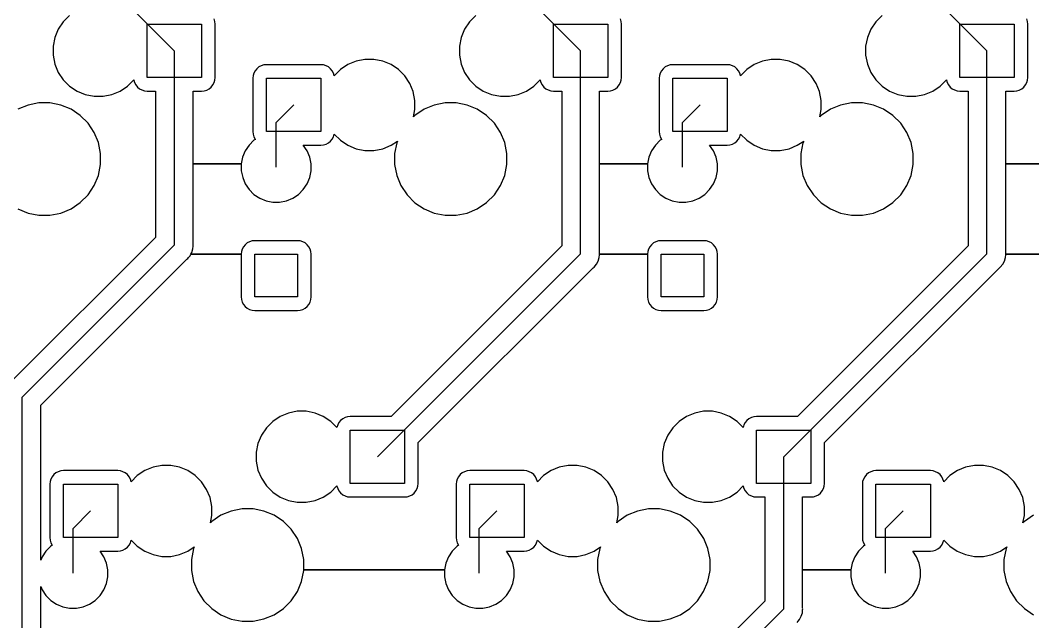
# Model space of a CAD drawing. Extents: x -29462 to 42578, y -23213 to 32194.
# Drawn here: x 9648 to 14922, y -19381 to -16245 of the extents above; entities that cross this region are included whole.
import ezdxf

# ---------------------------------------------------------------- set-up
doc = ezdxf.new("R2010")
doc.units = 0

msp = doc.modelspace()

# ---------------------------------------------------------------- linework, layer by layer
at = {"layer": 'Layer 1'}
for p, q in [((9920.95, -15874.8), (10450.116, -16403.966)), ((12566.8, -16404), (12037.6, -15874.8)), ((14154.3, -15874.8), (14683.466, -16403.966)), ((9904.6534, -16219.74487), (9871.6052, -16252.79307)), ((10661.44533, -16251.2711), (10657.40956, -16237.9784)), ((12021.2534, -16219.74487), (11988.2052, -16252.79307)), ((12778.14533, -16251.2711), (12774.10956, -16237.9784)), ((14137.9534, -16219.74487), (14104.9052, -16252.79307)), ((14894.84533, -16251.2711), (14890.80956, -16237.9784)), ((9845.6408, -16291.65507), (9827.7761, -16334.83507)), ((9871.6052, -16252.79307), (9845.6408, -16291.65507)), ((10308.6, -16542.9), (10308.6, -16265.1)), ((10308.6, -16265.1), (10591.9, -16265.1)), ((10591.9, -16265.1), (10591.9, -16542.9)), ((10662.8, -16265.1), (10661.44533, -16251.2711)), ((10662.79424, -16542.90576), (10662.8, -16265.1)), ((11962.2408, -16291.65507), (11944.3761, -16334.83507)), ((11988.2052, -16252.79307), (11962.2408, -16291.65507)), ((12425.3, -16542.9), (12425.3, -16265.1)), ((12425.3, -16265.1), (12708.6, -16265.1)), ((12708.6, -16265.1), (12708.6, -16542.9)), ((12779.5, -16265.1), (12778.14533, -16251.2711)), ((12779.49424, -16542.90576), (12779.5, -16265.1)), ((14078.9408, -16291.65507), (14061.0761, -16334.83507)), ((14104.9052, -16252.79307), (14078.9408, -16291.65507)), ((14541.9, -16542.9), (14541.9, -16265.1)), ((14541.9, -16265.1), (14825.3, -16265.1)), ((14825.3, -16265.1), (14825.3, -16542.9)), ((14896.2, -16265.1), (14894.84533, -16251.2711)), ((14896.19424, -16542.90576), (14896.2, -16265.1)), ((9827.7761, -16334.83507), (9818.66033, -16380.66797)), ((11944.3761, -16334.83507), (11935.26033, -16380.66797)), ((14061.0761, -16334.83507), (14051.96033, -16380.66797)), ((9818.66033, -16380.66797), (9818.62, -16427.4)), ((10450.1, -16404), (10450.1, -17417.5)), ((11935.26033, -16380.66797), (11935.3, -16427.4)), ((12566.8, -17462.3), (12566.8, -16404)), ((14051.96033, -16380.66797), (14051.9, -16427.4)), ((14683.4, -17462.3), (14683.4, -16404)), ((9818.62, -16427.4), (9827.73577, -16473.2329)), ((11443.6, -16449), (11397.7671, -16458.11577)), ((11490.33213, -16449.03203), (11443.6, -16449)), ((11536.16503, -16458.1478), (11490.33213, -16449.03203)), ((11935.3, -16427.4), (11944.41577, -16473.2329)), ((13560.2, -16449), (13514.3671, -16458.11577)), ((13606.93213, -16449.03203), (13560.2, -16449)), ((13652.76503, -16458.1478), (13606.93213, -16449.03203)), ((14051.9, -16427.4), (14061.01577, -16473.2329)), ((9827.73577, -16473.2329), (9845.60047, -16516.4129)), ((10871.84375, -16508.02424), (10865.2962, -16520.27264)), ((10880.6773, -16497.27154), (10871.84375, -16508.02424)), ((10891.4017, -16488.43799), (10880.6773, -16497.27154)), ((10903.6784, -16481.89044), (10891.4017, -16488.43799)), ((10916.9711, -16477.85467), (10903.6784, -16481.89044)), ((10930.8, -16476.5), (10916.9711, -16477.85467)), ((11214.181606, -16476.431975), (10930.8, -16476.5)), ((11228.010506, -16477.786645), (11214.181606, -16476.431975)), ((11241.331406, -16481.822415), (11228.010506, -16477.786645)), ((11253.579806, -16488.369965), (11241.331406, -16481.822415)), ((11264.332506, -16497.203515), (11253.579806, -16488.369965)), ((11273.137836, -16507.956215), (11264.332506, -16497.203515)), ((11279.685386, -16520.204615), (11273.137836, -16507.956215)), ((11315.7534, -16501.94487), (11283.7776, -16533.94887)), ((11354.6154, -16476.00867), (11315.7534, -16501.94487)), ((11397.7671, -16458.11577), (11354.6154, -16476.00867)), ((11579.34503, -16476.0407), (11536.16503, -16458.1478)), ((11618.17873, -16501.9769), (11579.34503, -16476.0407)), ((11651.22693, -16535.0251), (11618.17873, -16501.9769)), ((11944.41577, -16473.2329), (11962.28047, -16516.4129)), ((12988.54375, -16508.02424), (12981.9962, -16520.27264)), ((12997.3773, -16497.27154), (12988.54375, -16508.02424)), ((13008.1017, -16488.43799), (12997.3773, -16497.27154)), ((13020.3784, -16481.89044), (13008.1017, -16488.43799)), ((13033.6711, -16477.85467), (13020.3784, -16481.89044)), ((13047.5, -16476.5), (13033.6711, -16477.85467)), ((13330.781606, -16476.431975), (13047.5, -16476.5)), ((13344.610506, -16477.786645), (13330.781606, -16476.431975)), ((13357.931406, -16481.822415), (13344.610506, -16477.786645)), ((13370.179806, -16488.369965), (13357.931406, -16481.822415)), ((13380.932506, -16497.203515), (13370.179806, -16488.369965)), ((13389.737836, -16507.956215), (13380.932506, -16497.203515)), ((13396.285386, -16520.204615), (13389.737836, -16507.956215)), ((13432.3534, -16501.94487), (13400.3776, -16533.94887)), ((13471.2154, -16476.00867), (13432.3534, -16501.94487)), ((13514.3671, -16458.11577), (13471.2154, -16476.00867)), ((13695.94503, -16476.0407), (13652.76503, -16458.1478)), ((13734.77873, -16501.9769), (13695.94503, -16476.0407)), ((13767.82693, -16535.0251), (13734.77873, -16501.9769)), ((14061.01577, -16473.2329), (14078.88047, -16516.4129)), ((9845.60047, -16516.4129), (9871.56487, -16555.2749)), ((9871.56487, -16555.2749), (9904.61307, -16588.2949)), ((10207.0466, -16588.22693), (10239.0224, -16556.25113)), ((10239.0224, -16556.25113), (10239.078844, -16556.702685)), ((10239.078844, -16556.702685), (10243.114614, -16569.995385)), ((10591.9, -16542.9), (10308.6, -16542.9)), ((10657.4038, -16570.02736), (10661.43957, -16556.73466)), ((10661.43957, -16556.73466), (10662.79424, -16542.90576)), ((10859.90576, -16547.39424), (10859.9, -16825.1)), ((10861.26043, -16533.56534), (10859.90576, -16547.39424)), ((10865.2962, -16520.27264), (10861.26043, -16533.56534)), ((10930.8, -16825.1), (10930.8, -16547.3)), ((10930.8, -16547.3), (11214.1, -16547.3)), ((11214.1, -16547.3), (11214.1, -16825.1)), ((11283.721156, -16533.497315), (11279.685386, -16520.204615)), ((11283.7776, -16533.94887), (11283.721156, -16533.497315)), ((11677.19133, -16573.8871), (11651.22693, -16535.0251)), ((11962.28047, -16516.4129), (11988.24487, -16555.2749)), ((11988.24487, -16555.2749), (12021.29307, -16588.2949)), ((12323.7466, -16588.22693), (12355.7224, -16556.25113)), ((12355.7224, -16556.25113), (12355.778844, -16556.702685)), ((12355.778844, -16556.702685), (12359.814614, -16569.995385)), ((12708.6, -16542.9), (12425.3, -16542.9)), ((12774.1038, -16570.02736), (12778.13957, -16556.73466)), ((12778.13957, -16556.73466), (12779.49424, -16542.90576)), ((12976.60576, -16547.39424), (12976.6, -16825.1)), ((12977.96043, -16533.56534), (12976.60576, -16547.39424)), ((12981.9962, -16520.27264), (12977.96043, -16533.56534)), ((13047.5, -16825.1), (13047.5, -16547.3)), ((13047.5, -16547.3), (13330.8, -16547.3)), ((13330.8, -16547.3), (13330.8, -16825.1)), ((13400.321156, -16533.497315), (13396.285386, -16520.204615)), ((13400.3776, -16533.94887), (13400.321156, -16533.497315)), ((13793.79133, -16573.8871), (13767.82693, -16535.0251)), ((14078.88047, -16516.4129), (14104.84487, -16555.2749)), ((14104.84487, -16555.2749), (14137.89307, -16588.2949)), ((14440.3466, -16588.22693), (14472.3224, -16556.25113)), ((14472.3224, -16556.25113), (14472.378844, -16556.702685)), ((14472.378844, -16556.702685), (14476.414614, -16569.995385)), ((14825.3, -16542.9), (14541.9, -16542.9)), ((14890.8038, -16570.02736), (14894.83957, -16556.73466)), ((14894.83957, -16556.73466), (14896.19424, -16542.90576)), ((9904.61307, -16588.2949), (9943.47507, -16614.2593)), ((9943.47507, -16614.2593), (9986.62677, -16632.1522)), ((10125.0329, -16632.08423), (10168.2129, -16614.19133)), ((10168.2129, -16614.19133), (10207.0466, -16588.22693)), ((10243.114614, -16569.995385), (10249.662164, -16582.243785)), ((10249.662164, -16582.243785), (10258.467494, -16592.996485)), ((10258.467494, -16592.996485), (10269.220194, -16601.801815)), ((10269.220194, -16601.801815), (10281.468594, -16608.377585)), ((10281.468594, -16608.377585), (10294.789494, -16612.413355)), ((10294.789494, -16612.413355), (10308.618394, -16613.768025)), ((10308.618394, -16613.768025), (10351.9, -16613.8)), ((10351.9, -16613.8), (10351.9, -17376.9)), ((10548.6, -16993.9), (10548.6, -16613.8)), ((10548.6, -16613.8), (10591.9, -16613.8)), ((10591.9, -16613.8), (10605.7289, -16612.44533)), ((10605.7289, -16612.44533), (10619.0216, -16608.40956)), ((10619.0216, -16608.40956), (10631.2983, -16601.83379)), ((10631.2983, -16601.83379), (10642.0227, -16593.02846)), ((10642.0227, -16593.02846), (10650.85625, -16582.27576)), ((10650.85625, -16582.27576), (10657.4038, -16570.02736)), ((11695.08423, -16617.0671), (11677.19133, -16573.8871)), ((12021.29307, -16588.2949), (12060.15507, -16614.2593)), ((12060.15507, -16614.2593), (12103.30677, -16632.1522)), ((12241.7329, -16632.08423), (12284.9129, -16614.19133)), ((12284.9129, -16614.19133), (12323.7466, -16588.22693)), ((12359.814614, -16569.995385), (12366.362164, -16582.243785)), ((12366.362164, -16582.243785), (12375.167494, -16592.996485)), ((12375.167494, -16592.996485), (12385.920194, -16601.801815)), ((12385.920194, -16601.801815), (12398.168594, -16608.377585)), ((12398.168594, -16608.377585), (12411.489494, -16612.413355)), ((12411.489494, -16612.413355), (12425.318394, -16613.768025)), ((12425.318394, -16613.768025), (12468.6, -16613.8)), ((12468.6, -16613.8), (12468.6, -17421.6)), ((12665.3, -16993.9), (12665.3, -16613.8)), ((12665.3, -16613.8), (12708.6, -16613.8)), ((12708.6, -16613.8), (12722.4289, -16612.44533)), ((12722.4289, -16612.44533), (12735.7216, -16608.40956)), ((12735.7216, -16608.40956), (12747.9983, -16601.83379)), ((12747.9983, -16601.83379), (12758.7227, -16593.02846)), ((12758.7227, -16593.02846), (12767.55625, -16582.27576)), ((12767.55625, -16582.27576), (12774.1038, -16570.02736)), ((13811.68423, -16617.0671), (13793.79133, -16573.8871)), ((14137.89307, -16588.2949), (14176.75507, -16614.2593)), ((14176.75507, -16614.2593), (14219.90677, -16632.1522)), ((14358.3329, -16632.08423), (14401.5129, -16614.19133)), ((14401.5129, -16614.19133), (14440.3466, -16588.22693)), ((14476.414614, -16569.995385), (14482.962164, -16582.243785)), ((14482.962164, -16582.243785), (14491.767494, -16592.996485)), ((14491.767494, -16592.996485), (14502.520194, -16601.801815)), ((14502.520194, -16601.801815), (14514.768594, -16608.377585)), ((14514.768594, -16608.377585), (14528.089494, -16612.413355)), ((14528.089494, -16612.413355), (14541.918394, -16613.768025)), ((14541.918394, -16613.768025), (14585.3, -16613.8)), ((14585.3, -16613.8), (14585.3, -17421.6)), ((14781.9, -16993.9), (14781.9, -16613.8)), ((14781.9, -16613.8), (14825.3, -16613.8)), ((14825.3, -16613.8), (14839.1289, -16612.44533)), ((14839.1289, -16612.44533), (14852.4216, -16608.40956)), ((14852.4216, -16608.40956), (14864.6983, -16601.83379)), ((14864.6983, -16601.83379), (14875.4227, -16593.02846)), ((14875.4227, -16593.02846), (14884.25625, -16582.27576)), ((14884.25625, -16582.27576), (14890.8038, -16570.02736)), ((9986.62677, -16632.1522), (10032.45967, -16641.26797)), ((10032.45967, -16641.26797), (10079.2, -16641.2)), ((10079.2, -16641.2), (10125.0329, -16632.08423)), ((11704.2, -16662.9), (11695.08423, -16617.0671)), ((11704.14592, -16709.62314), (11704.2, -16662.9)), ((12103.30677, -16632.1522), (12149.13967, -16641.26797)), ((12149.13967, -16641.26797), (12195.9, -16641.2)), ((12195.9, -16641.2), (12241.7329, -16632.08423)), ((13820.8, -16662.9), (13811.68423, -16617.0671)), ((13820.84592, -16709.62314), (13820.8, -16662.9)), ((14219.90677, -16632.1522), (14265.73967, -16641.26797)), ((14265.73967, -16641.26797), (14312.5, -16641.2)), ((14312.5, -16641.2), (14358.3329, -16632.08423)), ((9688.2027, -16686.9607), (9634.9192, -16709.0305)), ((9744.76, -16675.7), (9688.2027, -16686.9607)), ((9802.4659, -16675.6377), (9744.76, -16675.7)), ((9859.0232, -16686.8984), (9802.4659, -16675.6377)), ((9912.3067, -16708.9682), (9859.0232, -16686.8984)), ((9960.2562, -16741.0004), (9912.3067, -16708.9682)), ((10981, -16777.4), (11072.4399, -16686.2423)), ((11696.46948, -16748.23114), (11704.14592, -16709.62314)), ((11751.5592, -16709.0305), (11703.6097, -16741.0627)), ((11804.8427, -16686.9607), (11751.5592, -16709.0305)), ((11861.4, -16675.7), (11804.8427, -16686.9607)), ((11919.0659, -16675.6377), (11861.4, -16675.7)), ((11975.6232, -16686.8984), (11919.0659, -16675.6377)), ((12028.9067, -16708.9682), (11975.6232, -16686.8984)), ((12076.8562, -16741.0004), (12028.9067, -16708.9682)), ((13097.6, -16777.4), (13189.0399, -16686.2423)), ((13813.16948, -16748.23114), (13820.84592, -16709.62314)), ((13868.2592, -16709.0305), (13820.3097, -16741.0627)), ((13921.5427, -16686.9607), (13868.2592, -16709.0305)), ((13978.1, -16675.7), (13921.5427, -16686.9607)), ((14035.7659, -16675.6377), (13978.1, -16675.7)), ((14092.3232, -16686.8984), (14035.7659, -16675.6377)), ((14145.6067, -16708.9682), (14092.3232, -16686.8984)), ((14193.5562, -16741.0004), (14145.6067, -16708.9682)), ((10001.0373, -16781.7815), (9960.2562, -16741.0004)), ((11703.6097, -16741.0627), (11696.46948, -16748.23114)), ((12117.6373, -16781.7815), (12076.8562, -16741.0004)), ((13820.3097, -16741.0627), (13813.16948, -16748.23114)), ((14234.3373, -16781.7815), (14193.5562, -16741.0004)), ((10033.0695, -16829.7592), (10001.0373, -16781.7815)), ((10859.9, -16825.1), (10861.25467, -16838.9289)), ((11214.1, -16825.1), (10930.8, -16825.1)), ((10981, -17011.6), (10981, -16777.4)), ((12149.6695, -16829.7592), (12117.6373, -16781.7815)), ((12976.6, -16825.1), (12977.95467, -16838.9289)), ((13330.8, -16825.1), (13047.5, -16825.1)), ((13097.6, -17011.6), (13097.6, -16777.4)), ((14266.3695, -16829.7592), (14234.3373, -16781.7815)), ((10055.1393, -16883.0145), (10033.0695, -16829.7592)), ((10865.318665, -16870.65066), (10840.031565, -16895.96596)), ((10861.25467, -16838.9289), (10865.29044, -16852.2216)), ((10865.29044, -16852.2216), (10871.83799, -16864.47)), ((10872.797545, -16865.65533), (10865.318665, -16870.65066)), ((10871.83799, -16864.47), (10872.797545, -16865.65533)), ((11253.4982, -16884.03379), (11264.2509, -16875.22846)), ((11264.2509, -16875.22846), (11273.05623, -16864.47576)), ((11273.05623, -16864.47576), (11279.60378, -16852.22736)), ((11279.60378, -16852.22736), (11283.63955, -16838.93466)), ((11283.63955, -16838.93466), (11283.695994, -16838.483105)), ((11283.695994, -16838.483105), (11315.671794, -16870.458905)), ((11315.671794, -16870.458905), (11354.533794, -16896.423305)), ((11579.3129, -16896.49133), (11612.3329, -16874.42153)), ((11612.3329, -16874.42153), (11608.74868, -16883.08575)), ((12171.7393, -16883.0145), (12149.6695, -16829.7592)), ((12982.018665, -16870.65066), (12956.731565, -16895.96596)), ((12977.95467, -16838.9289), (12981.99044, -16852.2216)), ((12981.99044, -16852.2216), (12988.53799, -16864.47)), ((12989.497545, -16865.65533), (12982.018665, -16870.65066)), ((12988.53799, -16864.47), (12989.497545, -16865.65533)), ((13370.1982, -16884.03379), (13380.9509, -16875.22846)), ((13380.9509, -16875.22846), (13389.75623, -16864.47576)), ((13389.75623, -16864.47576), (13396.30378, -16852.22736)), ((13396.30378, -16852.22736), (13400.33955, -16838.93466)), ((13400.33955, -16838.93466), (13400.395994, -16838.483105)), ((13400.395994, -16838.483105), (13432.371794, -16870.458905)), ((13432.371794, -16870.458905), (13471.233794, -16896.423305)), ((13696.0129, -16896.49133), (13729.0329, -16874.42153)), ((13729.0329, -16874.42153), (13725.44868, -16883.08575)), ((14288.4393, -16883.0145), (14266.3695, -16829.7592)), ((10066.4, -16939.6), (10055.1393, -16883.0145)), ((10820.134865, -16925.71216), (10806.447065, -16958.76036)), ((10840.031565, -16895.96596), (10820.134865, -16925.71216)), ((11122.27292, -16896.0254), (11214.1, -16896)), ((11142.14132, -16925.7434), (11122.27292, -16896.0254)), ((11155.82912, -16958.7916), (11142.14132, -16925.7434)), ((11214.1, -16896), (11227.9289, -16894.64533)), ((11227.9289, -16894.64533), (11241.2498, -16890.60956)), ((11241.2498, -16890.60956), (11253.4982, -16884.03379)), ((11354.533794, -16896.423305), (11397.685494, -16914.316205)), ((11397.685494, -16914.316205), (11443.518394, -16923.431975)), ((11443.518394, -16923.431975), (11490.3, -16923.5)), ((11490.3, -16923.5), (11536.1329, -16914.38423)), ((11536.1329, -16914.38423), (11579.3129, -16896.49133)), ((11608.74868, -16883.08575), (11597.48798, -16939.67125)), ((12183, -16939.6), (12171.7393, -16883.0145)), ((12936.834865, -16925.71216), (12923.147065, -16958.76036)), ((12956.731565, -16895.96596), (12936.834865, -16925.71216)), ((13238.97292, -16896.0254), (13330.8, -16896)), ((13258.84132, -16925.7434), (13238.97292, -16896.0254)), ((13272.52912, -16958.7916), (13258.84132, -16925.7434)), ((13330.8, -16896), (13344.6289, -16894.64533)), ((13344.6289, -16894.64533), (13357.9498, -16890.60956)), ((13357.9498, -16890.60956), (13370.1982, -16884.03379)), ((13471.233794, -16896.423305), (13514.385494, -16914.316205)), ((13514.385494, -16914.316205), (13560.218394, -16923.431975)), ((13560.218394, -16923.431975), (13607, -16923.5)), ((13607, -16923.5), (13652.8329, -16914.38423)), ((13652.8329, -16914.38423), (13696.0129, -16896.49133)), ((13725.44868, -16883.08575), (13714.18798, -16939.67125)), ((14299.7, -16939.6), (14288.4393, -16883.0145)), ((10066.3741, -16997.266), (10066.4, -16939.6)), ((10806.447065, -16958.76036), (10799.447955, -16993.86876)), ((11162.8, -16993.9), (11155.82912, -16958.7916)), ((11597.48798, -16939.67125), (11597.5, -16997.3)), ((12183.0341, -16997.266), (12183, -16939.6)), ((12923.147065, -16958.76036), (12916.147955, -16993.86876)), ((13279.5, -16993.9), (13272.52912, -16958.7916)), ((13714.18798, -16939.67125), (13714.2, -16997.3)), ((14299.7341, -16997.266), (14299.7, -16939.6)), ((10055.1134, -17053.8233), (10066.3741, -16997.266)), ((10799.447955, -16993.86876), (10548.6, -16993.9)), ((10548.6, -17412.748), (10548.6, -16993.9)), ((10548.6, -16993.9), (10799.5, -16993.9)), ((10799.5, -16993.9), (10799.5, -17029.7)), ((10799.5, -17029.7), (10806.49911, -17064.8084)), ((11155.8026, -17064.83502), (11162.77348, -17029.72662)), ((11162.77348, -17029.72662), (11162.8, -16993.9)), ((11597.5, -16997.3), (11608.7607, -17053.8573)), ((12171.7734, -17053.8233), (12183.0341, -16997.266)), ((12916.147955, -16993.86876), (12665.3, -16993.9)), ((12665.302445, -17457.48), (12665.3, -16993.9)), ((12665.3, -16993.9), (12916.1, -16993.9)), ((12916.1, -16993.9), (12916.1, -17029.7)), ((12916.1, -17029.7), (12923.09911, -17064.8084)), ((13272.5026, -17064.83502), (13279.47348, -17029.72662)), ((13279.47348, -17029.72662), (13279.5, -16993.9)), ((13714.2, -16997.3), (13725.4607, -17053.8573)), ((14288.4734, -17053.8233), (14299.7341, -16997.266)), ((15032.847955, -16993.86876), (14781.9, -16993.9)), ((14781.902445, -17457.48), (14781.9, -16993.9)), ((14781.9, -16993.9), (15032.8, -16993.9)), ((10033.0436, -17107.1068), (10055.1134, -17053.8233)), ((10806.49911, -17064.8084), (10820.18691, -17097.8566)), ((11142.1148, -17097.88322), (11155.8026, -17064.83502)), ((11608.7607, -17053.8573), (11630.8305, -17107.1408)), ((12149.7036, -17107.1068), (12171.7734, -17053.8233)), ((12923.09911, -17064.8084), (12936.78691, -17097.8566)), ((13258.8148, -17097.88322), (13272.5026, -17064.83502)), ((13725.4607, -17053.8573), (13747.5305, -17107.1408)), ((14266.4036, -17107.1068), (14288.4734, -17053.8233)), ((10001.0114, -17155.0845), (10033.0436, -17107.1068)), ((10820.18691, -17097.8566), (10840.08361, -17127.6028)), ((10840.08361, -17127.6028), (10865.37071, -17152.9181)), ((11096.931, -17152.94472), (11122.2181, -17127.62942)), ((11122.2181, -17127.62942), (11142.1148, -17097.88322)), ((11630.8305, -17107.1408), (11662.8627, -17155.1185)), ((12117.6714, -17155.0845), (12149.7036, -17107.1068)), ((12936.78691, -17097.8566), (12956.68361, -17127.6028)), ((12956.68361, -17127.6028), (12981.97071, -17152.9181)), ((13213.631, -17152.94472), (13238.9181, -17127.62942)), ((13238.9181, -17127.62942), (13258.8148, -17097.88322)), ((13747.5305, -17107.1408), (13779.5627, -17155.1185)), ((14234.3714, -17155.0845), (14266.4036, -17107.1068)), ((9960.2303, -17195.8374), (10001.0114, -17155.0845)), ((10865.37071, -17152.9181), (10895.11691, -17172.7865)), ((10895.11691, -17172.7865), (10928.19331, -17186.5025)), ((10928.19331, -17186.5025), (10963.27351, -17193.47338)), ((10963.27351, -17193.47338), (10999, -17193.5)), ((10999, -17193.5), (11034.1084, -17186.52912)), ((11034.1084, -17186.52912), (11067.1848, -17172.81312)), ((11067.1848, -17172.81312), (11096.931, -17152.94472)), ((11662.8627, -17155.1185), (11703.6438, -17195.8714)), ((12076.8903, -17195.8374), (12117.6714, -17155.0845)), ((12981.97071, -17152.9181), (13011.71691, -17172.7865)), ((13011.71691, -17172.7865), (13044.79331, -17186.5025)), ((13044.79331, -17186.5025), (13079.87351, -17193.47338)), ((13079.87351, -17193.47338), (13115.7, -17193.5)), ((13115.7, -17193.5), (13150.8084, -17186.52912)), ((13150.8084, -17186.52912), (13183.8848, -17172.81312)), ((13183.8848, -17172.81312), (13213.631, -17152.94472)), ((13779.5627, -17155.1185), (13820.3438, -17195.8714)), ((14193.5903, -17195.8374), (14234.3714, -17155.0845)), ((9634.9133, -17227.9318), (9688.1968, -17250.0016)), ((9858.9973, -17249.9676), (9912.2808, -17227.8978)), ((9912.2808, -17227.8978), (9960.2303, -17195.8374)), ((11703.6438, -17195.8714), (11751.5933, -17227.9318)), ((11751.5933, -17227.9318), (11804.8768, -17250.0016)), ((11975.6573, -17249.9676), (12028.9408, -17227.8978)), ((12028.9408, -17227.8978), (12076.8903, -17195.8374)), ((13820.3438, -17195.8714), (13868.2933, -17227.9318)), ((13868.2933, -17227.9318), (13921.5768, -17250.0016)), ((14092.3573, -17249.9676), (14145.6408, -17227.8978)), ((14145.6408, -17227.8978), (14193.5903, -17195.8374)), ((9688.1968, -17250.0016), (9744.7541, -17261.234)), ((9744.7541, -17261.234), (9802.44, -17261.2)), ((9802.44, -17261.2), (9858.9973, -17249.9676)), ((11804.8768, -17250.0016), (11861.4341, -17261.234)), ((11861.4341, -17261.234), (11919.1, -17261.2)), ((11919.1, -17261.2), (11975.6573, -17249.9676)), ((13921.5768, -17250.0016), (13978.1341, -17261.234)), ((13978.1341, -17261.234), (14035.8, -17261.2)), ((14035.8, -17261.2), (14092.3573, -17249.9676)), ((10351.9, -17376.9), (9590.38, -18138.42)), ((10830.63, -17406.13799), (10819.8773, -17414.97154)), ((10842.8784, -17399.59044), (10830.63, -17406.13799)), ((10856.1711, -17395.55467), (10842.8784, -17399.59044)), ((10870, -17394.2), (10856.1711, -17395.55467)), ((11092.27756, -17394.20576), (10870, -17394.2)), ((11106.13466, -17395.56043), (11092.27756, -17394.20576)), ((11119.42736, -17399.5962), (11106.13466, -17395.56043)), ((11131.67576, -17406.14375), (11119.42736, -17399.5962)), ((11142.42846, -17414.9773), (11131.67576, -17406.14375)), ((12947.33, -17406.13799), (12936.5773, -17414.97154)), ((12959.5784, -17399.59044), (12947.33, -17406.13799)), ((12972.8711, -17395.55467), (12959.5784, -17399.59044)), ((12986.7, -17394.2), (12972.8711, -17395.55467)), ((13208.87756, -17394.20576), (12986.7, -17394.2)), ((13222.73466, -17395.56043), (13208.87756, -17394.20576)), ((13236.02736, -17399.5962), (13222.73466, -17395.56043)), ((13248.27576, -17406.14375), (13236.02736, -17399.5962)), ((13259.02846, -17414.9773), (13248.27576, -17406.14375)), ((10450.1, -17417.5), (9656.492, -18211.108)), ((10536.4, -17465.1), (10541.59288, -17455.36334)), ((10541.59288, -17455.36334), (10547.2091, -17436.82134)), ((10547.2091, -17436.82134), (10548.64843, -17422.37154)), ((10549.079777, -17417.574), (10548.6, -17412.748)), ((10548.6, -17422.4), (10549.079777, -17417.574)), ((10548.64843, -17422.37154), (10548.6, -17422.4)), ((10800.48865, -17451.26534), (10799.10576, -17465.09424)), ((10804.52442, -17437.97264), (10800.48865, -17451.26534)), ((10811.07197, -17425.69594), (10804.52442, -17437.97264)), ((10819.8773, -17414.97154), (10811.07197, -17425.69594)), ((11151.23379, -17425.7017), (11142.42846, -17414.9773)), ((11157.78134, -17437.9784), (11151.23379, -17425.7017)), ((11161.81711, -17451.2711), (11157.78134, -17437.9784)), ((11163.2, -17465.1), (11161.81711, -17451.2711)), ((12468.6, -17421.6), (11579.318, -18310.882)), ((12665.782222, -17462.306), (12665.302445, -17457.48)), ((12917.18865, -17451.26534), (12915.80576, -17465.09424)), ((12921.22442, -17437.97264), (12917.18865, -17451.26534)), ((12927.77197, -17425.69594), (12921.22442, -17437.97264)), ((12936.5773, -17414.97154), (12927.77197, -17425.69594)), ((13267.83379, -17425.7017), (13259.02846, -17414.9773)), ((13274.38134, -17437.9784), (13267.83379, -17425.7017)), ((13278.41711, -17451.2711), (13274.38134, -17437.9784)), ((13279.8, -17465.1), (13278.41711, -17451.2711)), ((14585.3, -17421.6), (13696.018, -18310.882)), ((14782.382222, -17462.306), (14781.902445, -17457.48)), ((9754.86, -18252.1), (10516.38, -17490.58)), ((10516.38, -17490.58), (10520.13355, -17487.50378)), ((10520.13355, -17487.50378), (10524.9031, -17481.66178)), ((10524.9031, -17481.66178), (10532.41021, -17472.51779)), ((10532.4, -17472.5), (10536.32289, -17465.16223)), ((10532.41021, -17472.51779), (10532.4, -17472.5)), ((10536.32289, -17465.16223), (10799.1, -17465.1)), ((10799.10576, -17465.09424), (10536.4, -17465.1)), ((10799.1, -17465.1), (10799.1, -17687.4)), ((10870, -17687.4), (10870, -17465.1)), ((10870, -17465.1), (11092.3, -17465.1)), ((11092.3, -17465.1), (11092.3, -17687.4)), ((11163.22244, -17687.30576), (11163.2, -17465.1)), ((11508.4, -18520.7), (12566.73, -17462.37)), ((12649.14645, -17517.27798), (12658.26222, -17500.17528)), ((12658.26222, -17500.17528), (12663.87844, -17481.66148)), ((12663.87844, -17481.66148), (12665.31777, -17467.21168)), ((12665.3, -17467.2), (12665.497555, -17465.13978)), ((12665.31777, -17467.21168), (12665.3, -17467.2)), ((12665.497555, -17465.13978), (12915.8, -17465.1)), ((12665.5, -17465.1), (12665.782222, -17462.306)), ((12915.80576, -17465.09424), (12665.5, -17465.1)), ((12915.8, -17465.1), (12915.8, -17687.4)), ((12986.7, -17687.4), (12986.7, -17465.1)), ((12986.7, -17465.1), (13208.9, -17465.1)), ((13208.9, -17465.1), (13208.9, -17687.4)), ((13279.82244, -17687.30576), (13279.8, -17465.1)), ((13625.1, -18520.7), (14683.43, -17462.37)), ((14765.74645, -17517.27798), (14774.86222, -17500.17528)), ((14774.86222, -17500.17528), (14780.47844, -17481.66148)), ((14780.47844, -17481.66148), (14781.91777, -17467.21168)), ((14781.9, -17467.2), (14782.097555, -17465.13978)), ((14781.91777, -17467.21168), (14781.9, -17467.2)), ((14782.097555, -17465.13978), (15032.5, -17465.1)), ((14782.1, -17465.1), (14782.382222, -17462.306)), ((15032.50576, -17465.09424), (14782.1, -17465.1)), ((11721.2, -18447.2), (12633.088, -17535.312)), ((12633.088, -17535.312), (12636.84155, -17532.23578)), ((12636.84155, -17532.23578), (12649.14645, -17517.27798)), ((13837.8, -18447.2), (14749.688, -17535.312)), ((14749.688, -17535.312), (14753.44155, -17532.23578)), ((14753.44155, -17532.23578), (14765.74645, -17517.27798)), ((10799.1, -17687.4), (10800.48289, -17701.2289)), ((10800.48289, -17701.2289), (10804.51866, -17714.5216)), ((10804.51866, -17714.5216), (10811.06621, -17726.7983)), ((11092.3, -17687.4), (10870, -17687.4)), ((11151.25623, -17726.70406), (11157.80378, -17714.42736)), ((11157.80378, -17714.42736), (11161.83955, -17701.13466)), ((11161.83955, -17701.13466), (11163.22244, -17687.30576)), ((12915.8, -17687.4), (12917.18289, -17701.2289)), ((12917.18289, -17701.2289), (12921.21866, -17714.5216)), ((12921.21866, -17714.5216), (12927.76621, -17726.7983)), ((13208.9, -17687.4), (12986.7, -17687.4)), ((13267.85623, -17726.70406), (13274.40378, -17714.42736)), ((13274.40378, -17714.42736), (13278.43955, -17701.13466)), ((13278.43955, -17701.13466), (13279.82244, -17687.30576)), ((10811.06621, -17726.7983), (10819.87154, -17737.5227)), ((10819.87154, -17737.5227), (10830.62424, -17746.35625)), ((10830.62424, -17746.35625), (10842.87264, -17752.9038)), ((10842.87264, -17752.9038), (10856.16534, -17756.93957)), ((10856.16534, -17756.93957), (10869.99424, -17758.29424)), ((10869.99424, -17758.29424), (11092.3, -17758.2)), ((11092.3, -17758.2), (11106.1571, -17756.84533)), ((11106.1571, -17756.84533), (11119.4498, -17752.80956)), ((11119.4498, -17752.80956), (11131.6982, -17746.26201)), ((11131.6982, -17746.26201), (11142.4509, -17737.42846)), ((11142.4509, -17737.42846), (11151.25623, -17726.70406)), ((12927.76621, -17726.7983), (12936.57154, -17737.5227)), ((12936.57154, -17737.5227), (12947.32424, -17746.35625)), ((12947.32424, -17746.35625), (12959.57264, -17752.9038)), ((12959.57264, -17752.9038), (12972.86534, -17756.93957)), ((12972.86534, -17756.93957), (12986.69424, -17758.29424)), ((12986.69424, -17758.29424), (13208.9, -17758.2)), ((13208.9, -17758.2), (13222.7571, -17756.84533)), ((13222.7571, -17756.84533), (13236.0498, -17752.80956)), ((13236.0498, -17752.80956), (13248.2982, -17746.26201)), ((13248.2982, -17746.26201), (13259.0509, -17737.42846)), ((13259.0509, -17737.42846), (13267.85623, -17726.70406)), ((9656.51, -18211.1), (9656.51, -20637.3)), ((9754.863985, -19059.26086), (9754.86, -18252.1)), ((11044.9671, -18292.61577), (11001.8154, -18310.50867)), ((11090.8, -18283.5), (11044.9671, -18292.61577)), ((11137.481606, -18283.468025), (11090.8, -18283.5)), ((11183.314506, -18292.583795), (11137.481606, -18283.468025)), ((11226.494506, -18310.476695), (11183.314506, -18292.583795)), ((13161.6671, -18292.61577), (13118.5154, -18310.50867)), ((13207.5, -18283.5), (13161.6671, -18292.61577)), ((13254.181606, -18283.468025), (13207.5, -18283.5)), ((13300.014506, -18292.583795), (13254.181606, -18283.468025)), ((13343.194506, -18310.476695), (13300.014506, -18292.583795)), ((10962.9534, -18336.44487), (10929.9052, -18369.49307)), ((11001.8154, -18310.50867), (10962.9534, -18336.44487)), ((11265.328206, -18336.412895), (11226.494506, -18310.476695)), ((11297.304006, -18368.416895), (11265.328206, -18336.412895)), ((11301.39622, -18354.67264), (11297.36045, -18367.96534)), ((11307.94377, -18342.42424), (11301.39622, -18354.67264)), ((11316.7491, -18331.67154), (11307.94377, -18342.42424)), ((11327.5018, -18322.83799), (11316.7491, -18331.67154)), ((11339.7502, -18316.29044), (11327.5018, -18322.83799)), ((11353.0711, -18312.25467), (11339.7502, -18316.29044)), ((11366.9, -18310.9), (11353.0711, -18312.25467)), ((11579.318, -18310.882), (11366.9, -18310.9)), ((13079.6534, -18336.44487), (13046.6052, -18369.49307)), ((13118.5154, -18310.50867), (13079.6534, -18336.44487)), ((13382.028206, -18336.412895), (13343.194506, -18310.476695)), ((13414.004006, -18368.416895), (13382.028206, -18336.412895)), ((13418.09622, -18354.67264), (13414.06045, -18367.96534)), ((13424.64377, -18342.42424), (13418.09622, -18354.67264)), ((13433.4491, -18331.67154), (13424.64377, -18342.42424)), ((13444.2018, -18322.83799), (13433.4491, -18331.67154)), ((13456.4502, -18316.29044), (13444.2018, -18322.83799)), ((13469.7711, -18312.25467), (13456.4502, -18316.29044)), ((13483.6, -18310.9), (13469.7711, -18312.25467)), ((13696.018, -18310.882), (13483.6, -18310.9)), ((10903.9408, -18408.35507), (10886.0761, -18451.53507)), ((10929.9052, -18369.49307), (10903.9408, -18408.35507)), ((11297.36045, -18367.96534), (11297.304006, -18368.416895)), ((11366.9, -18659.6), (11366.9, -18381.8)), ((11366.9, -18381.8), (11650.3, -18381.8)), ((11650.3, -18381.8), (11650.3, -18659.6)), ((13020.6408, -18408.35507), (13002.7761, -18451.53507)), ((13046.6052, -18369.49307), (13020.6408, -18408.35507)), ((13414.06045, -18367.96534), (13414.004006, -18368.416895)), ((13483.6, -18659.6), (13483.6, -18381.8)), ((13483.6, -18381.8), (13766.9, -18381.8)), ((13766.9, -18381.8), (13766.9, -18659.6)), ((10886.0761, -18451.53507), (10876.96033, -18497.36797)), ((11721.19424, -18659.60576), (11721.2, -18447.2)), ((13002.7761, -18451.53507), (12993.66033, -18497.36797)), ((13837.79424, -18659.60576), (13837.8, -18447.2)), ((10876.96033, -18497.36797), (10876.9, -18544)), ((12993.66033, -18497.36797), (12993.6, -18544)), ((10385.2, -18565.7), (10339.3671, -18574.81577)), ((10431.93213, -18565.73203), (10385.2, -18565.7)), ((10477.76503, -18574.8478), (10431.93213, -18565.73203)), ((10876.9, -18544), (10886.01577, -18589.8329)), ((12501.9, -18565.7), (12456.0671, -18574.81577)), ((12548.63213, -18565.73203), (12501.9, -18565.7)), ((12594.46503, -18574.8478), (12548.63213, -18565.73203)), ((12993.6, -18544), (13002.71577, -18589.8329)), ((13625.1, -19314.3), (13625.1, -18520.7)), ((14618.6, -18565.7), (14572.7671, -18574.81577)), ((14665.33213, -18565.73203), (14618.6, -18565.7)), ((14711.16503, -18574.8478), (14665.33213, -18565.73203)), ((9822.3673, -18613.87154), (9813.53375, -18624.62424)), ((9833.0917, -18605.03799), (9822.3673, -18613.87154)), ((9845.3684, -18598.49044), (9833.0917, -18605.03799)), ((9858.6611, -18594.45467), (9845.3684, -18598.49044)), ((9872.49, -18593.1), (9858.6611, -18594.45467)), ((10155.781606, -18593.131975), (9872.49, -18593.1)), ((10169.610506, -18594.486645), (10155.781606, -18593.131975)), ((10182.931406, -18598.522415), (10169.610506, -18594.486645)), ((10195.179806, -18605.069965), (10182.931406, -18598.522415)), ((10205.932506, -18613.903515), (10195.179806, -18605.069965)), ((10214.737836, -18624.656215), (10205.932506, -18613.903515)), ((10257.3534, -18618.64487), (10225.3776, -18650.64887)), ((10296.2154, -18592.70867), (10257.3534, -18618.64487)), ((10339.3671, -18574.81577), (10296.2154, -18592.70867)), ((10520.94503, -18592.7407), (10477.76503, -18574.8478)), ((10559.77873, -18618.6769), (10520.94503, -18592.7407)), ((10592.82693, -18651.7251), (10559.77873, -18618.6769)), ((10886.01577, -18589.8329), (10903.88047, -18633.0129)), ((11939.0773, -18613.87154), (11930.24375, -18624.62424)), ((11949.8017, -18605.03799), (11939.0773, -18613.87154)), ((11962.0784, -18598.49044), (11949.8017, -18605.03799)), ((11975.3711, -18594.45467), (11962.0784, -18598.49044)), ((11989.2, -18593.1), (11975.3711, -18594.45467)), ((12272.481606, -18593.131975), (11989.2, -18593.1)), ((12286.310506, -18594.486645), (12272.481606, -18593.131975)), ((12299.631406, -18598.522415), (12286.310506, -18594.486645)), ((12311.879806, -18605.069965), (12299.631406, -18598.522415)), ((12322.632506, -18613.903515), (12311.879806, -18605.069965)), ((12331.437836, -18624.656215), (12322.632506, -18613.903515)), ((12374.0534, -18618.64487), (12342.0776, -18650.64887)), ((12412.9154, -18592.70867), (12374.0534, -18618.64487)), ((12456.0671, -18574.81577), (12412.9154, -18592.70867)), ((12637.64503, -18592.7407), (12594.46503, -18574.8478)), ((12676.47873, -18618.6769), (12637.64503, -18592.7407)), ((12709.52693, -18651.7251), (12676.47873, -18618.6769)), ((13002.71577, -18589.8329), (13020.58047, -18633.0129)), ((14055.6773, -18613.87154), (14046.84375, -18624.62424)), ((14066.4017, -18605.03799), (14055.6773, -18613.87154)), ((14078.6784, -18598.49044), (14066.4017, -18605.03799)), ((14091.9711, -18594.45467), (14078.6784, -18598.49044)), ((14105.8, -18593.1), (14091.9711, -18594.45467)), ((14389.181606, -18593.131975), (14105.8, -18593.1)), ((14403.010506, -18594.486645), (14389.181606, -18593.131975)), ((14416.331406, -18598.522415), (14403.010506, -18594.486645)), ((14428.579806, -18605.069965), (14416.331406, -18598.522415)), ((14439.332506, -18613.903515), (14428.579806, -18605.069965)), ((14448.137836, -18624.656215), (14439.332506, -18613.903515)), ((14490.7534, -18618.64487), (14458.7776, -18650.64887)), ((14529.6154, -18592.70867), (14490.7534, -18618.64487)), ((14572.7671, -18574.81577), (14529.6154, -18592.70867)), ((14754.34503, -18592.7407), (14711.16503, -18574.8478)), ((14793.17873, -18618.6769), (14754.34503, -18592.7407)), ((14826.22693, -18651.7251), (14793.17873, -18618.6769)), ((9802.95043, -18650.16534), (9801.59576, -18663.99424)), ((9801.59576, -18663.99424), (9801.6, -18941.8)), ((9806.9862, -18636.87264), (9802.95043, -18650.16534)), ((9813.53375, -18624.62424), (9806.9862, -18636.87264)), ((9872.49, -18941.8), (9872.49, -18664)), ((9872.49, -18664), (10155.8, -18664)), ((10155.8, -18664), (10155.8, -18941.8)), ((10221.285386, -18636.904615), (10214.737836, -18624.656215)), ((10225.321156, -18650.197315), (10221.285386, -18636.904615)), ((10225.3776, -18650.64887), (10225.321156, -18650.197315)), ((10618.79133, -18690.5871), (10592.82693, -18651.7251)), ((10903.88047, -18633.0129), (10929.84487, -18671.8749)), ((10929.84487, -18671.8749), (10962.89307, -18704.8949)), ((11650.3, -18659.6), (11366.9, -18659.6)), ((11719.83957, -18673.43466), (11721.19424, -18659.60576)), ((11918.30576, -18663.99424), (11918.3, -18941.8)), ((11919.66043, -18650.16534), (11918.30576, -18663.99424)), ((11923.6962, -18636.87264), (11919.66043, -18650.16534)), ((11930.24375, -18624.62424), (11923.6962, -18636.87264)), ((11989.2, -18941.8), (11989.2, -18664)), ((11989.2, -18664), (12272.5, -18664)), ((12272.5, -18664), (12272.5, -18941.8)), ((12337.985386, -18636.904615), (12331.437836, -18624.656215)), ((12342.021156, -18650.197315), (12337.985386, -18636.904615)), ((12342.0776, -18650.64887), (12342.021156, -18650.197315)), ((12735.49133, -18690.5871), (12709.52693, -18651.7251)), ((13020.58047, -18633.0129), (13046.54487, -18671.8749)), ((13046.54487, -18671.8749), (13079.59307, -18704.8949)), ((13766.9, -18659.6), (13483.6, -18659.6)), ((13836.43957, -18673.43466), (13837.79424, -18659.60576)), ((14034.90576, -18663.99424), (14034.9, -18941.8)), ((14036.26043, -18650.16534), (14034.90576, -18663.99424)), ((14040.2962, -18636.87264), (14036.26043, -18650.16534)), ((14046.84375, -18624.62424), (14040.2962, -18636.87264)), ((14105.8, -18941.8), (14105.8, -18664)), ((14105.8, -18664), (14389.1, -18664)), ((14389.1, -18664), (14389.1, -18941.8)), ((14454.685386, -18636.904615), (14448.137836, -18624.656215)), ((14458.721156, -18650.197315), (14454.685386, -18636.904615)), ((14458.7776, -18650.64887), (14458.721156, -18650.197315)), ((14852.19133, -18690.5871), (14826.22693, -18651.7251)), ((10636.68423, -18733.7671), (10618.79133, -18690.5871)), ((10962.89307, -18704.8949), (11001.75507, -18730.8593)), ((11226.5129, -18730.89133), (11265.3466, -18704.92693)), ((11265.3466, -18704.92693), (11297.3224, -18672.95113)), ((11297.3224, -18672.95113), (11297.378844, -18673.402685)), ((11297.378844, -18673.402685), (11301.414614, -18686.695385)), ((11301.414614, -18686.695385), (11307.962164, -18698.943785)), ((11307.962164, -18698.943785), (11316.767494, -18709.696485)), ((11316.767494, -18709.696485), (11327.520194, -18718.501815)), ((11327.520194, -18718.501815), (11339.768594, -18725.077585)), ((11677.4216, -18725.10956), (11689.6983, -18718.53379)), ((11689.6983, -18718.53379), (11700.4227, -18709.72846)), ((11700.4227, -18709.72846), (11709.25625, -18698.97576)), ((11709.25625, -18698.97576), (11715.8038, -18686.72736)), ((11715.8038, -18686.72736), (11719.83957, -18673.43466)), ((12753.38423, -18733.7671), (12735.49133, -18690.5871)), ((13079.59307, -18704.8949), (13118.45507, -18730.8593)), ((13343.2129, -18730.89133), (13382.0466, -18704.92693)), ((13382.0466, -18704.92693), (13414.0224, -18672.95113)), ((13414.0224, -18672.95113), (13414.078844, -18673.402685)), ((13414.078844, -18673.402685), (13418.114614, -18686.695385)), ((13418.114614, -18686.695385), (13424.662164, -18698.943785)), ((13424.662164, -18698.943785), (13433.467494, -18709.696485)), ((13433.467494, -18709.696485), (13444.220194, -18718.501815)), ((13444.220194, -18718.501815), (13456.468594, -18725.077585)), ((13794.0216, -18725.10956), (13806.2983, -18718.53379)), ((13806.2983, -18718.53379), (13817.0227, -18709.72846)), ((13817.0227, -18709.72846), (13825.85625, -18698.97576)), ((13825.85625, -18698.97576), (13832.4038, -18686.72736)), ((13832.4038, -18686.72736), (13836.43957, -18673.43466)), ((14870.08423, -18733.7671), (14852.19133, -18690.5871)), ((10645.8, -18779.6), (10636.68423, -18733.7671)), ((11001.75507, -18730.8593), (11044.90677, -18748.7522)), ((11044.90677, -18748.7522), (11090.73967, -18757.86797)), ((11090.73967, -18757.86797), (11137.5, -18757.9)), ((11137.5, -18757.9), (11183.3329, -18748.78423)), ((11183.3329, -18748.78423), (11226.5129, -18730.89133)), ((11339.768594, -18725.077585), (11353.089494, -18729.113355)), ((11353.089494, -18729.113355), (11366.918394, -18730.468025)), ((11366.918394, -18730.468025), (11650.3, -18730.5)), ((11650.3, -18730.5), (11664.1289, -18729.14533)), ((11664.1289, -18729.14533), (11677.4216, -18725.10956)), ((12762.5, -18779.6), (12753.38423, -18733.7671)), ((13118.45507, -18730.8593), (13161.60677, -18748.7522)), ((13161.60677, -18748.7522), (13207.43967, -18757.86797)), ((13207.43967, -18757.86797), (13254.2, -18757.9)), ((13254.2, -18757.9), (13300.0329, -18748.78423)), ((13300.0329, -18748.78423), (13343.2129, -18730.89133)), ((13456.468594, -18725.077585), (13469.789494, -18729.113355)), ((13469.789494, -18729.113355), (13483.618394, -18730.468025)), ((13483.618394, -18730.468025), (13526.9, -18730.5)), ((13526.9, -18730.5), (13526.9, -19273.7)), ((13723.6, -19110.6), (13723.6, -18730.5)), ((13723.6, -18730.5), (13766.9, -18730.5)), ((13766.9, -18730.5), (13780.7289, -18729.14533)), ((13780.7289, -18729.14533), (13794.0216, -18725.10956)), ((14879.2, -18779.6), (14870.08423, -18733.7671)), ((9922.64, -18894), (10014.0799, -18802.8423)), ((10638.16948, -18864.83114), (10645.84592, -18826.22314)), ((10693.2592, -18825.6305), (10645.3097, -18857.6627)), ((10645.84592, -18826.22314), (10645.8, -18779.6)), ((10746.5427, -18803.5607), (10693.2592, -18825.6305)), ((10803.1, -18792.3), (10746.5427, -18803.5607)), ((10860.7659, -18792.3377), (10803.1, -18792.3)), ((10917.3232, -18803.5984), (10860.7659, -18792.3377)), ((10970.6067, -18825.6682), (10917.3232, -18803.5984)), ((11018.5562, -18857.7004), (10970.6067, -18825.6682)), ((12039.3, -18894), (12130.7399, -18802.8423)), ((12754.86948, -18864.83114), (12762.54592, -18826.22314)), ((12809.9592, -18825.6305), (12762.0097, -18857.6627)), ((12762.54592, -18826.22314), (12762.5, -18779.6)), ((12863.2427, -18803.5607), (12809.9592, -18825.6305)), ((12919.8, -18792.3), (12863.2427, -18803.5607)), ((12977.4659, -18792.3377), (12919.8, -18792.3)), ((13034.0232, -18803.5984), (12977.4659, -18792.3377)), ((13087.3067, -18825.6682), (13034.0232, -18803.5984)), ((13135.2562, -18857.7004), (13087.3067, -18825.6682)), ((14156, -18894), (14247.4399, -18802.8423)), ((14871.46948, -18864.83114), (14879.14592, -18826.22314)), ((14926.5592, -18825.6305), (14878.6097, -18857.6627)), ((14879.14592, -18826.22314), (14879.2, -18779.6)), ((10645.3097, -18857.6627), (10638.16948, -18864.83114)), ((11059.3373, -18898.4815), (11018.5562, -18857.7004)), ((12762.0097, -18857.6627), (12754.86948, -18864.83114)), ((13176.0373, -18898.4815), (13135.2562, -18857.7004)), ((14878.6097, -18857.6627), (14871.46948, -18864.83114)), ((9922.64, -19128.3), (9922.64, -18894)), ((11091.3695, -18946.4592), (11059.3373, -18898.4815)), ((12039.3, -19128.3), (12039.3, -18894)), ((13208.0695, -18946.4592), (13176.0373, -18898.4815)), ((14156, -19128.3), (14156, -18894)), ((9807.018665, -18987.35066), (9781.731565, -19012.66596)), ((9801.6, -18941.8), (9802.95467, -18955.6289)), ((9802.95467, -18955.6289), (9806.99044, -18968.9216)), ((9806.99044, -18968.9216), (9813.53799, -18981.17)), ((9814.497545, -18982.35533), (9807.018665, -18987.35066)), ((9813.53799, -18981.17), (9814.497545, -18982.35533)), ((10155.8, -18941.8), (9872.49, -18941.8)), ((10205.9509, -18991.92846), (10214.75623, -18981.17576)), ((10214.75623, -18981.17576), (10221.30378, -18968.92736)), ((10221.30378, -18968.92736), (10225.33955, -18955.63466)), ((10225.33955, -18955.63466), (10225.395994, -18955.183105)), ((10225.395994, -18955.183105), (10257.371794, -18987.158905)), ((10257.371794, -18987.158905), (10296.233794, -19013.123305)), ((11113.4393, -18999.7145), (11091.3695, -18946.4592)), ((11923.718665, -18987.35066), (11898.431565, -19012.66596)), ((11918.3, -18941.8), (11919.65467, -18955.6289)), ((11919.65467, -18955.6289), (11923.69044, -18968.9216)), ((11923.69044, -18968.9216), (11930.23799, -18981.17)), ((11931.197545, -18982.35533), (11923.718665, -18987.35066)), ((11930.23799, -18981.17), (11931.197545, -18982.35533)), ((12272.5, -18941.8), (11989.2, -18941.8)), ((12322.6509, -18991.92846), (12331.45623, -18981.17576)), ((12331.45623, -18981.17576), (12338.00378, -18968.92736)), ((12338.00378, -18968.92736), (12342.03955, -18955.63466)), ((12342.03955, -18955.63466), (12342.095994, -18955.183105)), ((12342.095994, -18955.183105), (12374.071794, -18987.158905)), ((12374.071794, -18987.158905), (12412.933794, -19013.123305)), ((13230.1393, -18999.7145), (13208.0695, -18946.4592)), ((14040.318665, -18987.35066), (14015.031565, -19012.66596)), ((14034.9, -18941.8), (14036.25467, -18955.6289)), ((14036.25467, -18955.6289), (14040.29044, -18968.9216)), ((14040.29044, -18968.9216), (14046.83799, -18981.17)), ((14047.797545, -18982.35533), (14040.318665, -18987.35066)), ((14046.83799, -18981.17), (14047.797545, -18982.35533)), ((14389.1, -18941.8), (14105.8, -18941.8)), ((14439.2509, -18991.92846), (14448.05623, -18981.17576)), ((14448.05623, -18981.17576), (14454.60378, -18968.92736)), ((14454.60378, -18968.92736), (14458.63955, -18955.63466)), ((14458.63955, -18955.63466), (14458.695994, -18955.183105)), ((14458.695994, -18955.183105), (14490.671794, -18987.158905)), ((14490.671794, -18987.158905), (14529.533794, -19013.123305)), ((9781.731565, -19012.66596), (9761.834865, -19042.41216)), ((10063.97292, -19012.7254), (10155.8, -19012.7)), ((10083.84132, -19042.4434), (10063.97292, -19012.7254)), ((10155.8, -19012.7), (10169.6289, -19011.34533)), ((10169.6289, -19011.34533), (10182.9498, -19007.30956)), ((10182.9498, -19007.30956), (10195.1982, -19000.73379)), ((10195.1982, -19000.73379), (10205.9509, -18991.92846)), ((10296.233794, -19013.123305), (10339.385494, -19031.016205)), ((10339.385494, -19031.016205), (10385.218394, -19040.131975)), ((10385.218394, -19040.131975), (10432, -19040.1)), ((10432, -19040.1), (10477.8329, -19030.98423)), ((10477.8329, -19030.98423), (10521.0129, -19013.09133)), ((10521.0129, -19013.09133), (10554.0329, -18991.02153)), ((10550.44868, -18999.68575), (10539.18798, -19056.27125)), ((10554.0329, -18991.02153), (10550.44868, -18999.68575)), ((11124.7, -19056.3), (11113.4393, -18999.7145)), ((11898.431565, -19012.66596), (11878.534865, -19042.41216)), ((12180.57292, -19012.7254), (12272.5, -19012.7)), ((12200.44132, -19042.4434), (12180.57292, -19012.7254)), ((12272.5, -19012.7), (12286.3289, -19011.34533)), ((12286.3289, -19011.34533), (12299.6498, -19007.30956)), ((12299.6498, -19007.30956), (12311.8982, -19000.73379)), ((12311.8982, -19000.73379), (12322.6509, -18991.92846)), ((12412.933794, -19013.123305), (12456.085494, -19031.016205)), ((12456.085494, -19031.016205), (12501.918394, -19040.131975)), ((12501.918394, -19040.131975), (12548.6, -19040.1)), ((12548.6, -19040.1), (12594.4329, -19030.98423)), ((12594.4329, -19030.98423), (12637.6129, -19013.09133)), ((12637.6129, -19013.09133), (12670.6329, -18991.02153)), ((12667.04868, -18999.68575), (12655.78798, -19056.27125)), ((12670.6329, -18991.02153), (12667.04868, -18999.68575)), ((13241.4, -19056.3), (13230.1393, -18999.7145)), ((14015.031565, -19012.66596), (13995.134865, -19042.41216)), ((14297.27292, -19012.7254), (14389.1, -19012.7)), ((14317.14132, -19042.4434), (14297.27292, -19012.7254)), ((14389.1, -19012.7), (14402.9289, -19011.34533)), ((14402.9289, -19011.34533), (14416.2498, -19007.30956)), ((14416.2498, -19007.30956), (14428.4982, -19000.73379)), ((14428.4982, -19000.73379), (14439.2509, -18991.92846)), ((14529.533794, -19013.123305), (14572.685494, -19031.016205)), ((14572.685494, -19031.016205), (14618.518394, -19040.131975)), ((14618.518394, -19040.131975), (14665.3, -19040.1)), ((14665.3, -19040.1), (14711.1329, -19030.98423)), ((14711.1329, -19030.98423), (14754.3129, -19013.09133)), ((14754.3129, -19013.09133), (14787.3329, -18991.02153)), ((14783.74868, -18999.68575), (14772.48798, -19056.27125)), ((14787.3329, -18991.02153), (14783.74868, -18999.68575)), ((9761.834865, -19042.41216), (9754.863985, -19059.26086)), ((10097.52912, -19075.4916), (10083.84132, -19042.4434)), ((10104.5, -19110.6), (10097.52912, -19075.4916)), ((10539.18798, -19056.27125), (10539.2, -19114)), ((11124.7, -19110.6), (11124.7, -19056.3)), ((11864.847065, -19075.46036), (11857.847955, -19110.56876)), ((11878.534865, -19042.41216), (11864.847065, -19075.46036)), ((12214.12912, -19075.4916), (12200.44132, -19042.4434)), ((12221.1, -19110.6), (12214.12912, -19075.4916)), ((12655.78798, -19056.27125), (12655.8, -19114)), ((13241.3341, -19113.966), (13241.4, -19056.3)), ((13981.447065, -19075.46036), (13974.447955, -19110.56876)), ((13995.134865, -19042.41216), (13981.447065, -19075.46036)), ((14330.82912, -19075.4916), (14317.14132, -19042.4434)), ((14337.8, -19110.6), (14330.82912, -19075.4916)), ((14772.48798, -19056.27125), (14772.5, -19114)), ((10097.5126, -19181.43502), (10104.48348, -19146.32662)), ((10104.48348, -19146.32662), (10104.5, -19110.6)), ((10539.2, -19114), (10550.4607, -19170.5573)), ((11113.4734, -19170.5233), (11124.7341, -19113.966)), ((11857.847955, -19110.56876), (11124.7, -19110.6)), ((11124.7341, -19113.966), (11124.7, -19110.6)), ((11124.7, -19110.6), (11857.8, -19110.6)), ((11857.8, -19110.6), (11857.8, -19146.4)), ((11857.8, -19146.4), (11864.79911, -19181.5084)), ((12214.2026, -19181.43502), (12221.17348, -19146.32662)), ((12221.17348, -19146.32662), (12221.1, -19110.6)), ((12655.8, -19114), (12667.0607, -19170.5573)), ((13230.0734, -19170.5233), (13241.3341, -19113.966)), ((13974.447955, -19110.56876), (13723.6, -19110.6)), ((13723.6, -19309.61978), (13723.6, -19110.6)), ((13723.6, -19110.6), (13974.5, -19110.6)), ((13974.5, -19110.6), (13974.5, -19146.4)), ((13974.5, -19146.4), (13981.49911, -19181.5084)), ((14330.8026, -19181.43502), (14337.77348, -19146.32662)), ((14337.77348, -19146.32662), (14337.8, -19110.6)), ((14772.5, -19114), (14783.7607, -19170.5573)), ((9754.86042, -19539.85598), (9754.86, -19197.7)), ((9754.86, -19197.7), (9761.83088, -19214.5487)), ((10083.8248, -19214.48322), (10097.5126, -19181.43502)), ((10550.4607, -19170.5573), (10572.5305, -19223.8408)), ((11091.4036, -19223.8068), (11113.4734, -19170.5233)), ((11864.79911, -19181.5084), (11878.48691, -19214.5566)), ((12200.5148, -19214.48322), (12214.2026, -19181.43502)), ((12667.0607, -19170.5573), (12689.1305, -19223.8408)), ((13208.0036, -19223.8068), (13230.0734, -19170.5233)), ((13981.49911, -19181.5084), (13995.18691, -19214.5566)), ((14317.1148, -19214.48322), (14330.8026, -19181.43502)), ((14783.7607, -19170.5573), (14805.8305, -19223.8408)), ((9761.83088, -19214.5487), (9781.72758, -19244.2949)), ((9781.72758, -19244.2949), (9807.01468, -19269.6102)), ((10038.641, -19269.54472), (10063.9281, -19244.22942)), ((10063.9281, -19244.22942), (10083.8248, -19214.48322)), ((10572.5305, -19223.8408), (10604.5627, -19271.8185)), ((11059.3714, -19271.7845), (11091.4036, -19223.8068)), ((11878.48691, -19214.5566), (11898.38361, -19244.3028)), ((11898.38361, -19244.3028), (11923.67071, -19269.6181)), ((12155.331, -19269.54472), (12180.6181, -19244.22942)), ((12180.6181, -19244.22942), (12200.5148, -19214.48322)), ((12689.1305, -19223.8408), (12721.1627, -19271.8185)), ((13175.9714, -19271.7845), (13208.0036, -19223.8068)), ((13995.18691, -19214.5566), (14015.08361, -19244.3028)), ((14015.08361, -19244.3028), (14040.37071, -19269.6181)), ((14271.931, -19269.54472), (14297.2181, -19244.22942)), ((14297.2181, -19244.22942), (14317.1148, -19214.48322)), ((14805.8305, -19223.8408), (14837.8627, -19271.8185)), ((9807.01468, -19269.6102), (9836.76088, -19289.4786)), ((9836.76088, -19289.4786), (9869.83728, -19303.1946)), ((9869.83728, -19303.1946), (9904.91748, -19310.16548)), ((9940.71, -19310.1), (9975.8184, -19303.12912)), ((9975.8184, -19303.12912), (10008.8948, -19289.41312)), ((10008.8948, -19289.41312), (10038.641, -19269.54472)), ((10604.5627, -19271.8185), (10645.3438, -19312.5714)), ((11018.5903, -19312.5374), (11059.3714, -19271.7845)), ((11923.67071, -19269.6181), (11953.41691, -19289.4865)), ((11953.41691, -19289.4865), (11986.49331, -19303.2025)), ((11986.49331, -19303.2025), (12021.57351, -19310.17338)), ((12057.4, -19310.1), (12092.5084, -19303.12912)), ((12092.5084, -19303.12912), (12125.5848, -19289.41312)), ((12125.5848, -19289.41312), (12155.331, -19269.54472)), ((13526.9, -19273.7), (12373.04, -20427.56)), ((12721.1627, -19271.8185), (12761.9438, -19312.5714)), ((13135.1903, -19312.5374), (13175.9714, -19271.7845)), ((14040.37071, -19269.6181), (14070.11691, -19289.4865)), ((14070.11691, -19289.4865), (14103.19331, -19303.2025)), ((14103.19331, -19303.2025), (14138.27351, -19310.17338)), ((14174, -19310.1), (14209.1084, -19303.12912)), ((14209.1084, -19303.12912), (14242.1848, -19289.41312)), ((14242.1848, -19289.41312), (14271.931, -19269.54472)), ((14837.8627, -19271.8185), (14878.6438, -19312.5714)), ((9904.91748, -19310.16548), (9940.71, -19310.1)), ((10645.3438, -19312.5714), (10693.2933, -19344.6318)), ((10693.2933, -19344.6318), (10746.5768, -19366.7016)), ((10917.3573, -19366.6676), (10970.6408, -19344.5978)), ((10970.6408, -19344.5978), (11018.5903, -19312.5374)), ((12021.57351, -19310.17338), (12057.4, -19310.1)), ((12302.3, -20637.3), (13625.07, -19314.24)), ((12761.9438, -19312.5714), (12809.8933, -19344.6318)), ((12809.8933, -19344.6318), (12863.1768, -19366.7016)), ((13033.9573, -19366.6676), (13087.2408, -19344.5978)), ((13087.2408, -19344.5978), (13135.1903, -19312.5374)), ((13707.4, -19369.3), (13716.51577, -19352.1973)), ((13716.51577, -19352.1973), (13722.13199, -19333.6835)), ((13722.13199, -19333.6835), (13723.57132, -19319.2337)), ((13723.57132, -19319.2337), (13723.6, -19319.3)), ((13724.079777, -19314.44578), (13723.6, -19309.61978)), ((13723.6, -19319.3), (13724.079777, -19314.44578)), ((14138.27351, -19310.17338), (14174, -19310.1)), ((14878.6438, -19312.5714), (14926.5933, -19344.6318)), ((10746.5768, -19366.7016), (10803.1341, -19377.934)), ((10803.1341, -19377.934), (10860.8, -19377.9)), ((10860.8, -19377.9), (10917.3573, -19366.6676)), ((12863.1768, -19366.7016), (12919.7341, -19377.934)), ((12919.7341, -19377.934), (12977.4, -19377.9)), ((12977.4, -19377.9), (13033.9573, -19366.6676)), ((13695.17655, -19384.30078), (13700.42588, -19377.89434)), ((13700.42588, -19377.89434), (13707.45321, -19369.34301)), ((13707.45321, -19369.34301), (13707.4, -19369.3))]:
    msp.add_line(p, q, dxfattribs=at)

doc.saveas('drawing.dxf')
